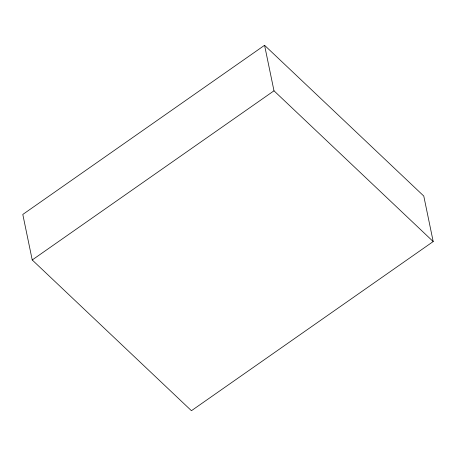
<?xml version="1.0" encoding="UTF-8"?>
<svg xmlns="http://www.w3.org/2000/svg" width="456" height="456" viewBox="0 0 456 456"><rect width="100%" height="100%" fill="white"/><g stroke="black" fill="none" stroke-linecap="round" stroke-linejoin="round"><path stroke-width="0.68" d="M264.565 45.292L22.8 214.445L32.228 259.966L191.434 410.708L433.2 241.555L423.772 196.034L264.565 45.292L273.993 90.807L433.2 241.555M32.228 259.966L273.993 90.807"/></g></svg>
